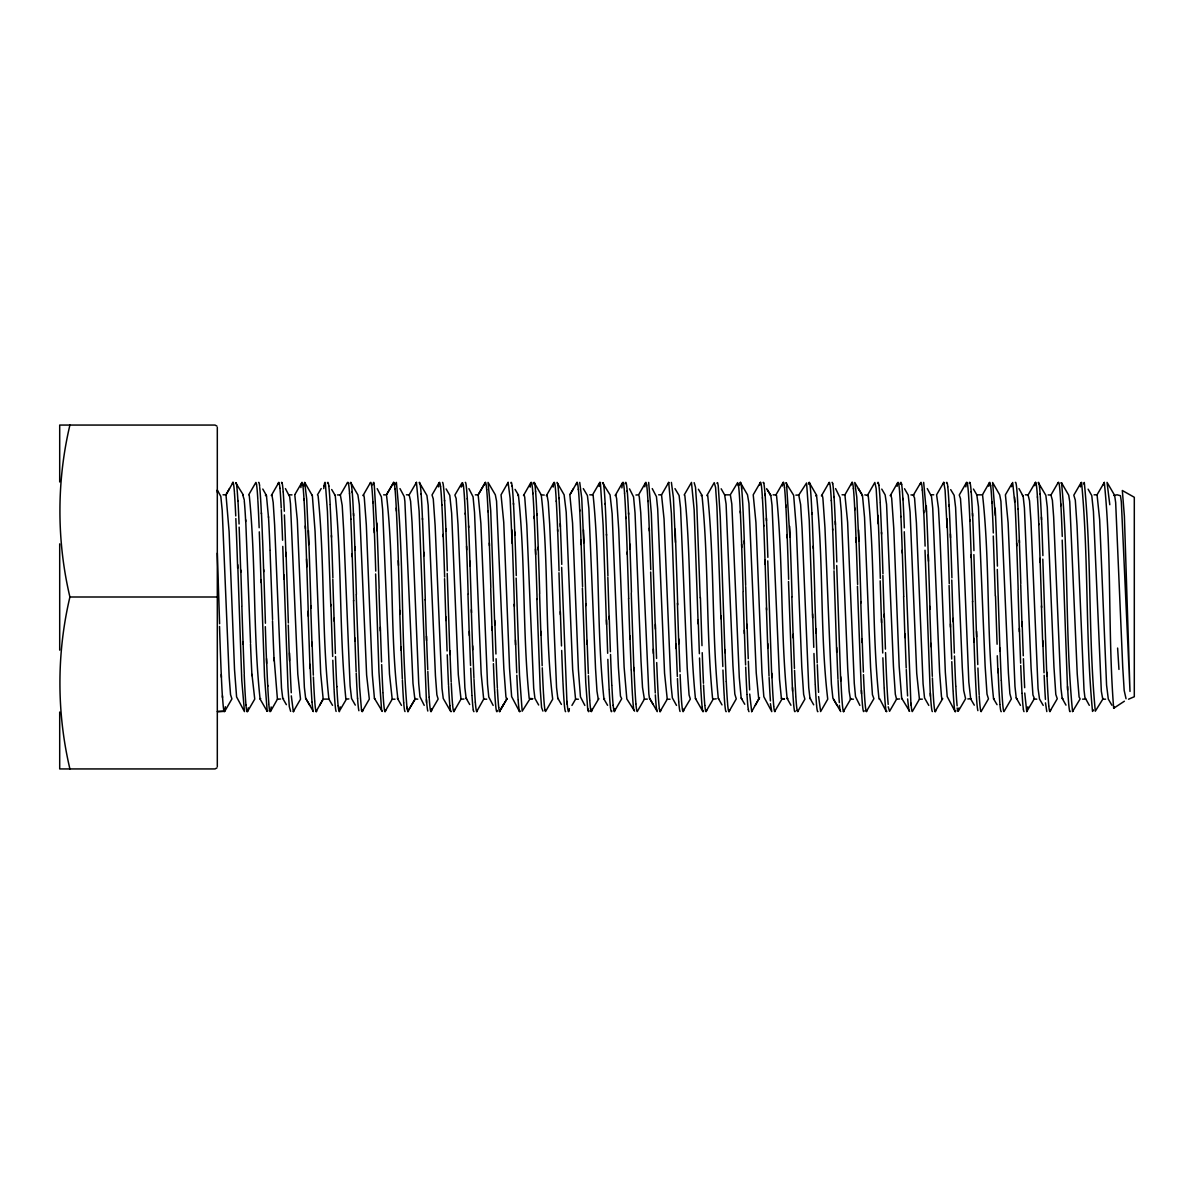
<?xml version="1.0" encoding="UTF-8"?>
<svg xmlns="http://www.w3.org/2000/svg" width="1194" height="1194" viewBox="0 0 1194 1194"><rect width="100%" height="100%" fill="white"/><g stroke="black" fill="none" stroke-linecap="round" stroke-linejoin="round"><path stroke-width="1.5" d="M1027.855 706.788L1026.736 711.579L1024.736 693.027M1011.557 486.674L1012.676 482.495L1014.691 502.047M957.14 707.997L957.812 711.355L958.931 707.997M340.156 706.788L339.484 710.952L346.454 699.072L348.857 698.923M461.272 487.062L462.615 482.734L463.287 486.316M614.97 708.579L614.522 711.131L621.716 698.714L620.462 696.192L618.388 667.207L612.149 513.733L610.074 494.913L602.477 482.645M69.909 425.064C56.596 481.451 56.596 540.613 69.909 597C56.596 653.387 56.596 712.549 69.909 768.936M507.435 484.66L508.107 482.391L510.122 498.331L512.122 543.404M395.707 484.525L396.363 482.376C404.079 557.434 400.766 633.611 407.079 708.923M415.766 484.525L416.437 482.376L419.109 511.062L426.467 702.535M1103.465 484.779L1104.301 482.421C1111.987 557.344 1107.808 633.178 1113.659 708.281L1124.39 701.206M943.081 484.227L943.753 482.376L945.081 490.107L947.096 527.539M749.698 694.072L751.698 711.624L752.369 709.908M668.043 483.898L668.715 482.406L671.386 513.405L676.073 648.581M1113.659 708.281L1114.315 706.893M1083.555 483.898L1084.286 482.466C1091.809 558.374 1088.122 635.223 1095.301 711.191L1103.196 698.55M1060.869 482.928L1061.541 482.794C1068.749 558.777 1065.078 635.611 1072.555 711.534L1073.287 710.117M316.067 711.579L323.171 699.102L320.679 673.222L315.067 531.39L312.365 495.689L304.694 482.376L306.694 499.017L308.709 544.598M755.295 705.415L759.548 697.609L751.698 711.624M468.884 488.63L473.063 496.779L474.525 512.42L481.167 673.7L483.674 699.132L476.675 711.624A114.743 3.492 89.4 0 1 475.331 702.236M274.083 657.894L277.426 699.206L270.59 711.311M247.665 711.296L254.74 699.102L251.964 674.386M982.662 494.42L989.259 482.854M319.649 705.37L323.171 699.102L328.902 699.102L332.544 705.37M217.308 492.256L217.308 490.062L220.815 496.406L222.218 510.435L229.158 676.55L230.546 694.699L231.92 698.893L224.756 711.281L217.308 711.579L224.188 711.266M237.755 564.717L241.77 680.416L244.457 711.594L236.591 696.923L234.517 669.506L229.114 531.703L225.994 494.823L233.084 482.376A114.743 3.478 89.4 0 1 234.412 492.122M226.188 494.435L229.487 488.585M638.969 494.137L645.297 483.152M730.653 494.197L737.638 482.6L738.31 485.809M1111.883 705.236L1108.301 699.057L1106.569 685.117L1099.659 519.763L1097.062 494.779L1104.301 482.421M647.312 699.117L644.372 699.177L637.268 711.52A114.743 3.537 89.5 0 1 635.939 704.161M904.515 488.719L908.201 495.092L910.082 512.136L916.723 673.386L919.425 699.206L912.306 711.594A114.743 3.657 89.8 0 1 910.977 703.176M463.959 699.057L461.003 699.147L453.914 711.445M899.589 698.938L896.56 699.177L889.56 711.311L888.217 706.773M1093.376 709.952L1092.525 711.415C1085.256 635.492 1088.749 558.747 1081.6 482.794M347.514 482.525L340.335 494.928L337.469 494.928M395.035 489.391A114.743 3.657 89.9 0 0 393.677 482.406L386.707 494.376M416.437 482.376L409.154 494.883L410.602 501.226L412.064 522.629L418.721 683.475L419.96 696.744L424.228 705.356M291.306 695.863L293.321 711.609L300.515 699.177L297.799 674.252L290.485 503.689L289.664 496.749L285.426 488.585M439.183 482.57L432.019 494.958L433.273 498.898L435.138 525.614L442.004 688.416L443.243 698.46L450.571 711.251M362.245 711.4L369.319 699.132L366.618 674.998L359.349 504.719L357.887 494.898L350.872 482.794M508.107 482.391L501.047 494.794L503.749 522.345L509.569 668.64L511.644 696.639L519.48 711.534M384.99 711.609L392.199 699.191L389.483 673.983L382.632 509.495L381.379 496.853L377.2 488.659M530.867 482.6L523.494 495.495L524.121 494.928L524.748 497.331L526.823 525.315L533.688 688.237L534.927 698.4L538.658 705.012M407.736 711.564L415.482 698.46L408.408 710.34M570.075 494.45L577.03 482.421A114.743 3.657 89.8 0 1 578.389 489.794M599.791 482.406L592.522 494.913L589.761 494.809M622.537 482.645L615.179 495.555L615.806 494.913L616.641 498.674L618.716 529.27L624.119 667.207L626.82 698.938L634.581 711.146M499.42 711.534L507.166 698.505L506.54 699.072L505.913 696.639L503.838 668.64L496.555 501.092L495.316 494.794L488.047 482.391L490.719 510.629L494.734 625.044M676.505 705.415L672.356 697.908L670.894 683.64L664.043 518.957L661.536 494.809L668.715 482.406M760.399 482.391L753.22 494.794L755.936 522.569L761.966 672.894L763.832 696.714L771.772 711.624L770.428 703.654M783.145 482.436L775.891 494.958L773.115 494.838M660.028 711.624L667.252 699.206L664.551 673.162L657.685 508.868L656.431 496.614L652.237 488.6M859.859 705.4L855.516 696.624L854.262 683.207L847.621 522.285L844.919 494.794L852.068 482.376A114.743 3.672 89.9 0 1 853.426 488.853M727.609 704.057A114.743 3.537 89.5 0 0 728.952 711.624L736.265 698.893L734.817 694.027L732.937 665.774L726.086 504.017L724.624 494.838L721.161 488.794M943.753 482.376L936.603 494.794L938.469 508.256L939.917 534.912L945.335 672.326L947.2 696.535L955.125 711.594M966.498 482.48L959.26 495.017L960.498 498.659L962.588 529.211L968.827 682.132L970.692 698.938L974.304 705.176M843.382 711.609L851.038 698.52L850.412 699.072L849.158 691.296L847.71 668.58L841.263 511.51L840.009 497.674L835.591 488.585M1035.437 482.376L1028.079 494.943L1029.526 500.779L1030.989 521.733L1038.049 688.535L1039.511 699.012L1043.213 705.385M1048.153 494.913L1050.944 495.032L1058.182 482.51M935.066 711.594L942.723 698.565L942.096 699.042L941.469 696.535L939.603 672.326L932.738 508.256L931.484 496.391L927.275 488.585M981.244 711.355L988.453 698.878L987.005 694.132L985.125 666.013L978.468 506.749L976.811 494.838L973.438 489.047M1026.736 711.579L1034.407 698.609L1032.944 694.938L1031.079 667.983L1024.422 508.047L1023.168 496.316L1018.945 488.585M278.59 482.854L271.307 495.54L271.933 494.913L273.187 502.525L274.635 525.091L281.5 688.087L282.739 698.356L286.381 704.684M370.259 482.928L362.991 495.585L363.618 494.898L364.245 497.167L366.319 524.793L372.349 674.998L374.423 698.311L382.304 711.415M461.944 482.988L454.884 495.062L456.138 498.48L458.003 524.509L464.869 687.714L466.123 698.251L469.735 704.535M553.613 483.063L546.359 495.689L546.986 494.868L548.24 502.062L549.688 524.211L556.553 687.52L557.807 698.192L561.404 704.445M431.168 711.012L438.138 699.087L436.885 694.863L435.437 675.729L428.153 505.226L426.915 495.45L419.795 483.286M573.448 488.615L569.851 494.809L572.568 523.121L578.389 669.446L580.463 696.893L584.836 705.415M795.861 495.122L798.756 495.062L806.577 482.988L809.248 520.271L812.592 617.91M706.206 711.191L713.191 699.147L716.236 698.833M897.589 482.779L890.231 495.704L890.858 494.853L891.694 498.346L893.769 528.36L899.172 666.312L901.664 698.192L909.619 711.311M797.876 711.266L804.875 699.162L803.637 694.386L801.756 666.61L796.353 528.658L793.652 495.271L785.831 482.749M1080.928 482.928L1073.809 495.167L1075.301 500.092L1077.048 525.793L1084.003 689.848L1084.883 697.311L1089.301 705.341M1050.168 710.937L1057.272 698.759L1055.809 694.475L1053.944 666.849L1047.287 507.286L1045.84 495.316L1038.78 483.391M301.336 483.48L295.067 494.212M493.152 705.415L488.779 696.983L487.525 684.087L480.883 523.405L478.167 494.823L485.361 482.436A114.743 3.657 89.9 0 1 486.704 489.719M503.674 704.296L500.092 710.445L507.166 698.505M591.776 710.52L598.851 698.565L598.224 699.042L596.97 691.162L595.522 668.341L588.866 508.286L587.418 495.54L583.314 488.615M683.461 710.609L690.326 699.072L689.072 694.968L687.207 668.043L680.55 508.092L679.102 495.495L674.983 488.63M828.651 483.301L821.412 495.868L822.248 495.137L822.875 498.047L824.95 527.509L831.397 684.043L832.86 698.012L837.113 705.356M775.13 710.714L782.219 698.639L784.488 699.057L781.383 698.445L779.518 679.267L772.025 505.181L770.787 495.435L766.667 488.644M920.335 483.391L913.306 495.226L914.559 497.958L916.425 523.076L923.081 683.819L924.544 697.953L928.783 705.385M866.814 710.758L873.904 698.684L872.441 694.729L870.575 667.446L864.546 517.45L862.471 495.391L854.77 482.466L856.77 497.092L858.784 541.225M1012.005 483.48L1005.408 494.809L1008.109 522.793L1014.975 686.55L1016.228 697.893L1020.467 705.385M958.484 710.863L965.588 698.729L963.707 690.52L962.26 667.147L955.603 507.48L954.155 495.346L950.693 489.63M393.02 483.6L386.752 494.286M571.941 705.415L575.568 699.206L572.657 669.446L566.21 512.196L564.12 494.809L556.971 482.421A114.743 3.657 -89.8 0 1 557.643 484.152M321.171 488.585L317.47 494.853L318.097 495.689C324.932 563.24 321.544 631.656 328.902 699.102M478.436 494.346L485.361 482.436A114.743 3.522 -89.5 0 0 484.689 484.674M1072.555 711.534L1080.137 698.923L1079.092 696.997L1077.227 673.789L1069.749 501.719L1068.705 495.167L1061.541 482.794M216.92 767.921L215.01 768.936L59.7 768.936L59.7 712.042M716.907 483.212L717.579 482.6L718.251 485.809L720.251 516.689L724.937 652.67M517.763 495.495L518.39 494.928L515.062 489.376M815.681 495.868L816.517 495.137L809.248 482.54M267.874 710.863L267.202 711.355L260.083 699.042L260.71 698.55M607.582 705.311L603.955 699.042L604.582 698.565M886.202 711.415L879.635 698.684M242.815 495.107L244.263 499.898M701.132 495.6L701.968 495.316C708.848 562.702 705.938 630.88 712.564 698.296L713.191 699.147M971.319 698.729L967.841 698.968M1126.046 698.744L1124.181 690.475L1122.733 667.088L1115.659 502.465L1114.629 495.346L1107.047 482.376L1109.793 504.719M1113.793 495.555L1117.062 494.794L1120.465 495.719L1121.33 501.793L1130.002 691.43L1124.39 516.211L1122.33 490.51L1134.3 497.271L1134.3 696.729L1128.554 699.206M542.912 711.087L541.569 707.49L540.24 689.207L536.882 599.015M861.635 495.51L862.471 495.391L858.352 488.659L859.008 489.719M879.008 698.968C871.844 631.417 875.098 562.986 868.202 495.391L867.366 495.51L874.829 482.466L876.157 488.495L878.172 523.867M277.426 699.206L280.59 698.983M635.924 495.017L638.671 494.853L639.297 496.913L640.76 512.838L648.864 694.147L649.491 698.147L656.67 710.505M235.636 482.749L243.292 494.928M1094.077 494.823L1097.062 494.779M1082.585 699.147L1085.749 699.102M383.647 494.853L386.483 494.838C394.333 562.493 389.751 631.686 397.93 699.191M919.425 699.206L922.335 699.177M1105.569 699.191L1102.778 699.221L1101.331 691.236L1093.435 511.48L1091.764 495.57L1088.107 489.152M475.331 494.838L478.167 494.823M658.67 494.809L661.536 494.809M842.054 494.794L844.919 494.794M930.872 494.794L933.723 494.794M69.909 597L216.92 597M667.252 699.206L670.058 699.221M575.568 699.206L578.389 699.221M392.199 699.191L395.02 699.206M223.039 494.794L225.994 494.823M288.844 494.823L291.978 494.883M483.674 699.132L486.704 699.206M417.781 699.147L414.855 699.087L412.99 683.475L404.87 501.226L404.244 496.555L399.96 488.585M406.408 494.794L409.154 494.883M850.412 699.072L853.411 699.206M724.624 494.838L730.355 494.838L731.818 504.017L739.295 677.625L741.176 698.087L744.757 704.281M1033.78 699.012L1036.765 699.177M1025.392 494.794L1028.079 494.943M910.962 494.913L913.932 495.092M534.225 482.689L541.255 494.868L544.255 495.062M976.811 494.838L982.543 494.838C990.05 562.464 986.378 631.119 993.557 698.803L994.184 698.878M864.799 494.868L868.202 495.391M775.891 494.958L776.518 495.435C783.294 562.852 780.398 631.029 787.115 698.445L787.95 698.639M781.383 698.445L782.219 698.639M798.756 495.062L800.622 504.51L802.084 528.658L808.741 687.669L809.98 698.236L813.696 704.833M282.739 698.356L283.575 698.714M1050.944 495.032L1052.392 500.256L1053.645 516.927L1060.929 687.834L1062.167 698.296L1065.973 705.132M1062.167 698.296L1063.003 698.759M694.162 482.674L695.505 487.286L696.833 506.495L700.191 597.791M290.635 711.355L289.291 706.564L287.963 687.192L283.948 574.792M770.16 494.958L770.787 495.435L767.339 489.809M340.335 494.928L342.2 505.405L343.663 530.196L350.111 685.878L351.558 698.505L355.305 705.117M334.604 494.928L335.23 495.495C341.962 562.911 339.111 631.074 345.827 698.505L346.454 699.072M698.162 623.94L694.147 509.868L691.475 482.421L684.207 494.943L684.834 495.495C691.61 562.896 688.684 631.074 695.43 698.49L696.057 699.072M741.176 698.087L741.996 698.893M592.522 494.913L593.149 495.54C600.06 563.105 596.702 631.536 603.955 699.042M216.92 426.079L215.01 425.064L59.7 425.064L59.7 481.958M1016.228 697.893L1017.049 698.983M374.423 698.311L375.05 699.132M311.738 494.853L312.365 495.689M720.922 618.701L716.907 506.51L715.564 487.286L714.221 482.674L706.863 495.6L707.699 495.316C714.579 562.702 711.669 630.88 718.295 698.296L718.922 699.147M466.123 698.251L466.735 699.147M461.003 699.147L458.302 674.729L451.645 513.301L449.78 495.286L446.123 488.928M809.98 698.236L810.607 699.162M557.807 698.192L558.419 699.162M901.664 698.192L902.291 699.177M896.56 699.177L895.321 694.251L893.44 666.312L886.575 504.331L885.127 494.853L881.769 489.107M1022.348 494.943L1023.168 496.316M294.799 494.853L297.306 520.032L304.366 687.371L305.619 698.147L313.38 711.609A114.743 3.492 89.4 0 1 312.052 702.251M649.491 698.147L653.088 704.356M644.372 699.177L642.506 687.341L641.044 661.67L635.029 512.838L633.566 496.913L629.492 488.839M833.472 699.191L840.695 711.564M993.557 698.803L997.05 704.699M331.693 489.525L335.23 495.495M698.415 489.241L701.968 495.316M740.325 482.391L747.489 494.794L748.951 503.39L756.235 672.894L758.727 699.087M702.848 711.49L695.43 698.49M305.619 698.147L309.798 705.4M262.784 489.047L266.441 495.465L268.501 517.42M397.303 698.087L401.468 705.415M787.115 698.445L790.935 705.251M718.295 698.296L722.012 704.908M671.401 482.421L673.416 497.734L675.416 542.374M579.732 482.406L581.732 498.047L583.747 542.897M923.678 482.376L926.365 512.062M541.255 494.868C549.046 562.523 544.479 631.73 552.688 699.162L545.598 711.475A114.743 3.657 89.8 0 1 544.927 709.758M648.655 482.391L651.327 513.405L655.342 629.029M1046.81 711.579L1045.466 702.863M518.39 494.928C525.629 562.419 522.375 630.835 529.196 698.4L532.882 698.729L529.823 699.117L522.181 711.206L519.509 675.237L516.151 578.075M816.517 495.137C823.845 562.807 819.785 631.73 827.74 699.191L820.636 711.564L818.621 696.58M260.083 699.042C252.889 631.536 256.068 563.135 249.277 495.555L248.65 494.913L255.829 482.495A114.743 3.657 89.8 0 1 256.501 484.286M236.218 482.719L236.785 485.495M267.202 711.355L264.531 676.67L261.188 580.03M786.503 482.973L789.846 536.897M908.947 710.937L907.619 698.923M381.632 710.773L378.961 672.118L375.617 573.971M361.573 710.773L359.573 686.684L356.215 594.836M839.367 705.311L840.039 710.34M600.463 483.898L603.134 525.42L606.477 624.492M325.425 484.227L327.44 511.569L330.783 605.671M587.746 709.758L585.732 682.356L582.388 588.149M374.289 485.182L376.961 530.748M910.962 704.997L904.276 531.763M567.016 704.087L561.658 567.389M1117.614 648.058L1118.957 669.416M930.365 696.251L925.007 550.21M861.441 693.818L857.426 586.284M995.289 515.36L992.617 482.495L999.676 494.809L1000.93 501.316L1008.408 673.103L1009.87 693.624L1011.318 698.983L1003.99 711.594A114.743 3.522 89.5 0 1 1002.647 703.311M245.695 519.778L250.531 642.775M1067.555 690.057L1062.197 540.076M792.517 691.192L788.503 581.493M840.71 681.028L836.696 565.523M1046.825 676.252L1042.81 559.135M771.787 677.58L767.757 560.867M997.288 655.76L997.96 672.729M633.924 670.625L631.253 592.985M270.038 550.464L272.575 619.596M310.037 668.521L308.037 611.253M993.274 536.031L995.274 595.657M1042.795 646.282L1041.452 605.895M999.975 651.058L997.288 569.448M931.036 646.7L929.708 606.328M836.681 652.312L834.009 570.822M767.757 648.058L766.414 607.836M678.774 643.79L677.431 603.134M653.327 653.372L650.64 572.03M587.09 644.282L585.747 603.731M515.465 644.85L514.136 604.298M472.66 649.7L471.317 609.701M449.899 654.581L447.228 573.418M401.035 650.312L399.706 610.388M312.052 646.088L310.709 605.671M1020.721 584.836L1022.049 626.552M1018.034 590.254L1019.363 631.76M973.871 554.613L976.558 636.835M972.528 601.179L973.871 641.999M951.782 579.986L953.125 621.79M949.096 585.448L950.439 627.134M903.604 596.403L904.933 637.566M882.873 575.478L884.202 617.313M880.172 580.836L881.515 622.626M860.784 601.791L862.128 642.566M814.606 591.478L815.95 632.924M791.846 596.836L793.189 637.969M745.683 586.612L747.011 628.253M742.996 592.209L744.325 633.611M628.566 598.284L629.895 639.312M607.836 577.389L609.164 619.208M558.971 572.747L560.314 614.537M539.569 593.582L540.912 634.895M490.704 588.702L492.047 630.253M467.958 594.269L469.302 635.536M444.541 578.702L445.884 620.507M425.139 599.657L426.482 640.581M378.976 589.403L380.304 630.925M353.528 600.328L354.872 641.208M332.798 579.344L334.141 621.149M286.053 552.419L288.351 622.969M263.71 569.732L265.426 623.223M240.8 570.016L241.949 605.761M217.308 553.15L219.606 623.746M217.308 427.362L217.308 766.638M59.7 543.867L59.7 650.133M1080.48 486.883A114.743 3.552 -89.5 0 1 1081.6 482.421M291.276 692.759A114.743 2.463 88.6 0 1 289.545 653.014M293.978 710.355A114.743 3.567 -89.6 0 1 293.321 711.564M300.888 487.57A114.743 3.298 -89.2 0 1 301.336 484.212A114.743 3.657 -89.8 0 1 302.679 484.48M304.022 485.839A114.743 3.463 -89.4 0 1 304.694 482.585M302.679 484.346A114.743 3.537 89.5 0 1 304.037 499.943M304.007 499.062A114.743 2.94 88.9 0 1 305.395 528.479M305.321 525.942A114.743 1.97 88.5 0 1 306.783 566.896M308.44 530.599A114.743 0.97 88.2 0 1 311.007 608.224M306.56 558.986A114.743 0.761 88.2 0 1 308.395 616.417M313.335 675.162A114.743 1.716 88.4 0 1 312.082 642.253M312.007 701.997A114.743 2.851 88.8 0 1 310.097 664.401M314.709 700.744A114.743 2.791 88.8 0 1 313.395 677.013M314.738 701.296A114.743 3.463 89.4 0 0 316.067 711.4A114.743 3.672 -90 0 0 316.738 710.923M323.738 488.6A114.743 3.209 -89.1 0 1 324.081 485.63M324.096 485.988A114.743 3.627 -89.7 0 1 325.44 483.182M327.454 483.122A114.743 3.672 -90 0 1 328.798 486.137M328.783 485.898A114.743 3.463 89.4 0 1 330.156 504.39M330.111 504.823A114.743 2.746 88.8 0 1 331.514 537.166M331.425 535.434A114.743 1.657 88.4 0 1 332.887 577.851M332.663 656.461A114.743 1.09 88.2 0 1 330.917 604.433M335.38 653.431A114.743 0.97 88.2 0 1 334.171 618.223M336.783 686.744A114.743 2.179 88.5 0 1 335.499 656.521M334.081 689.326A114.743 2.284 88.6 0 1 332.798 660.252M338.141 705.908A114.743 3.075 89 0 1 336.827 686.386M335.454 707.833A114.743 3.164 89.1 0 1 334.126 690.281M339.499 711.505A114.743 3.567 89.6 0 1 338.156 705.729M336.126 711.415A114.743 3.642 89.7 0 1 335.469 708.236M350.2 483.466A114.743 3.582 -89.6 0 1 350.872 482.51A114.743 3.642 89.7 0 1 352.215 492.54M347.514 483.152A114.743 3.627 89.7 0 1 349.543 493.435M352.2 491.555A114.743 3.209 89.1 0 1 353.573 515.793M349.499 493.316A114.743 3.179 89.1 0 1 350.902 519.211M353.528 513.405A114.743 2.433 88.6 0 1 354.961 550.255M350.842 519.062A114.743 2.224 88.5 0 1 352.245 556.777M354.827 546.613A114.743 1.254 88.3 0 1 356.394 594.463M352.14 553.628A114.743 1.03 88.2 0 1 353.678 600.791M356.155 671.7A114.743 1.597 88.3 0 1 354.902 637.894M357.528 698.4A114.743 2.687 88.7 0 1 356.215 673.222M358.887 710.728A114.743 3.388 89.3 0 1 357.558 698.177M362.916 709.773A114.743 3.657 -89.8 0 1 361.588 709.624M372.961 484.749A114.743 3.657 -89.8 0 1 374.304 483.958M370.259 483.391A114.743 3.672 -89.9 0 1 371.603 485.585M371.603 485.406A114.743 3.492 89.4 0 1 372.961 502.764M372.931 501.987A114.743 2.836 88.8 0 1 374.319 532.763M376.856 523.047A114.743 1.418 88.3 0 1 379.11 588.343M374.244 528.435A114.743 1.881 88.4 0 1 375.737 571.09M381.558 661.954A114.743 1.254 88.3 0 1 380.349 627.357M382.961 692.55A114.743 2.418 88.6 0 1 381.662 664.58M382.99 693.177A114.743 3.254 89.1 0 0 384.319 709.057A114.743 3.657 89.8 0 0 385.662 710.176M393.005 484.898A114.743 3.507 -89.5 0 1 393.677 482.406M395.005 488.943A114.743 3.328 89.2 0 1 396.408 511.107M396.274 508.062A114.743 2.075 88.5 0 1 398.483 565.434M398.274 560.643A114.743 0.761 88.2 0 1 399.975 614M402.333 678.893A114.743 1.866 88.4 0 1 401.065 646.67M403.691 702.654A114.743 2.881 88.9 0 1 402.393 680.237M405.05 711.579A114.743 3.507 89.5 0 1 403.721 702.893M408.423 711.176A114.743 3.672 90 0 1 407.094 707.266M419.124 482.883A114.743 3.612 -89.7 0 1 419.795 482.854A114.743 3.612 89.7 0 1 421.154 494.271M421.124 493.794A114.743 3.149 89.1 0 1 422.497 519.644M422.452 518.241A114.743 2.254 88.6 0 1 423.87 555.926M423.751 552.106A114.743 1.075 88.2 0 1 425.303 600.075M427.75 669.64A114.743 1.537 88.3 0 1 426.512 636.223M429.124 697.072A114.743 2.627 88.7 0 1 427.84 671.461M429.168 697.356A114.743 3.358 89.3 0 0 430.497 710.49A114.743 3.672 89.9 0 0 431.855 708.684M427.81 711.042A114.743 3.612 89.6 0 1 426.497 699.684M438.511 486.898A114.743 3.418 -89.3 0 1 439.183 482.913A114.743 3.672 -90 0 1 440.526 486.734M442.541 482.376A114.743 3.522 89.5 0 1 444.586 500.987M440.511 486.465A114.743 3.433 89.4 0 1 441.884 505.346M444.541 500.286A114.743 2.895 88.9 0 1 445.959 530.927M441.855 504.569A114.743 2.746 88.8 0 1 443.243 536.703M445.855 528.748A114.743 1.881 88.4 0 1 447.332 570.866M443.168 534.449A114.743 1.687 88.4 0 1 444.631 577.015M447.078 650.954A114.743 0.91 88.2 0 1 445.929 616.82M451.198 682.013A114.743 1.985 88.5 0 1 449.929 650.67M448.511 685.102A114.743 2.119 88.5 0 1 447.243 654.805M452.571 704.385A114.743 2.97 88.9 0 1 451.257 683.341M449.869 705.669A114.743 3.045 89 0 1 448.571 685.908M452.586 704.624A114.743 3.552 89.5 0 0 453.929 711.609A114.743 3.657 -89.8 0 0 454.601 709.355M451.242 711.505A114.743 3.567 89.6 0 1 449.899 705.684M465.302 482.391A114.743 3.657 -89.8 0 1 465.973 484.107A114.743 3.552 89.5 0 1 467.317 499.092M463.257 484.525A114.743 3.269 89.2 0 1 465.332 514.405M467.287 498.57A114.743 2.97 88.9 0 1 468.675 527.524M465.257 513.092A114.743 2.433 88.6 0 1 466.705 549.837M468.615 525.912A114.743 1.985 88.5 0 1 470.048 565.911M466.57 546.195A114.743 1.269 88.3 0 1 468.138 593.791M469.899 561.076A114.743 0.746 88.2 0 1 471.54 612.597M470.555 665.521A114.743 1.388 88.3 0 1 469.332 631.492M473.943 678.147A114.743 1.851 88.4 0 1 472.675 645.85M471.943 694.983A114.743 2.522 88.7 0 1 470.66 668.162M475.316 702.087A114.743 2.851 88.8 0 1 474.003 679.341M473.302 709.967A114.743 3.313 89.2 0 1 471.988 695.639M473.988 711.609A114.743 3.672 89.9 0 1 473.317 710.012M477.346 710.534A114.743 3.672 -89.9 0 1 476.675 711.505M486.689 489.51A114.743 3.313 89.2 0 1 488.062 511.793M488.018 510.823A114.743 2.522 88.7 0 1 489.421 545.688M489.331 543.061A114.743 1.388 88.3 0 1 490.824 587.776M495.943 653.984A114.743 1.015 88.2 0 1 494.794 620.432M493.301 661.192A114.743 1.239 88.3 0 1 492.077 626.626M497.376 688.087A114.743 2.239 88.5 0 1 496.092 658.73M494.689 691.833A114.743 2.388 88.6 0 1 493.406 663.685M498.734 707.385A114.743 3.134 89 0 1 497.42 689.326M494.734 692.356A114.743 3.224 89.1 0 0 496.047 708.714A114.743 3.642 89.8 0 0 497.405 710.445M500.092 711.027A114.743 3.612 89.7 0 1 498.749 707.579M510.808 483.048A114.743 3.672 -90 0 1 512.151 486.301M512.136 486.018A114.743 3.448 89.4 0 1 513.51 504.465M513.465 503.196A114.743 2.791 88.8 0 1 514.883 535.24M514.778 531.927A114.743 1.761 88.4 0 1 516.286 575.612M511.868 529.823A114.743 1.015 88.2 0 1 514.42 606.358M516.733 672.789A114.743 1.657 88.4 0 1 515.509 640.044M518.121 699.565A114.743 2.731 88.8 0 1 516.823 675.252M519.48 711.206A114.743 3.433 89.3 0 1 518.151 700.162M520.166 711.042A114.743 3.672 -90 0 1 519.48 711.236M530.196 487.137A114.743 3.597 -89.6 0 1 531.539 482.734M533.554 483.868A114.743 3.552 -89.5 0 1 534.225 482.406A114.743 3.657 89.8 0 1 535.584 491.391M531.524 482.674A114.743 3.627 89.7 0 1 532.897 493.659M535.554 491.137A114.743 3.254 89.1 0 1 536.942 514.972M532.867 493.003A114.743 3.164 89.1 0 1 534.255 518.524M536.882 513.913A114.743 2.403 88.6 0 1 538.3 550.091M534.181 516.48A114.743 2.313 88.6 0 1 535.628 554.464M538.196 547.18A114.743 1.254 88.3 0 1 539.703 593.134M535.479 549.061A114.743 1.149 88.3 0 1 537.106 599.448M542.18 665.745A114.743 1.388 88.3 0 1 540.942 631.372M543.568 694.789A114.743 2.522 88.7 0 1 542.27 667.819M544.927 709.803A114.743 3.313 89.2 0 1 543.598 695.207M553.165 487.077A114.743 3.328 -89.2 0 1 553.613 483.913M553.613 483.824A114.743 3.672 -89.9 0 1 554.971 484.928A114.743 3.507 89.5 0 1 556.314 501.495M557.643 483.898A114.743 3.552 89.5 0 1 559.001 498.585M558.971 497.898A114.743 2.985 88.9 0 1 560.359 526.673M556.285 500.928A114.743 2.881 88.9 0 1 557.673 531.33M560.284 523.703A114.743 2.045 88.5 0 1 561.762 564.374M557.613 529.569A114.743 1.866 88.4 0 1 559.046 570.762M561.508 645.939A114.743 0.746 88.2 0 1 560.359 611.641M562.941 681.968A114.743 1.985 88.5 0 1 561.673 650.461M563.001 682.968A114.743 2.955 88.9 0 0 564.299 704.176A114.743 3.537 89.5 0 0 565.658 711.624M569.031 710.743A114.743 3.627 89.7 0 1 567.031 701.43M569.359 708.594A114.743 3.582 -89.6 0 1 569.016 710.534M576.374 484.57A114.743 3.522 -89.5 0 1 577.03 482.391M578.374 489.092A114.743 3.328 89.2 0 1 579.747 511.107M579.702 509.659A114.743 2.552 88.7 0 1 581.12 544.583M583.508 529.942A114.743 1.045 88.2 0 1 586.03 605.522M581 540.151A114.743 1.478 88.3 0 1 582.553 586.687M588.358 673.655A114.743 1.657 88.4 0 1 587.105 640.477M589.746 699.982A114.743 2.746 88.8 0 1 588.433 675.714M591.105 711.281A114.743 3.448 89.4 0 1 589.761 700.52M589.09 710.654A114.743 3.672 -89.9 0 1 587.761 708.46M592.224 708.699A114.743 3.672 -90 0 1 591.105 711.236M599.134 486.48A114.743 3.612 -89.7 0 1 600.463 482.958M603.149 482.615A114.743 3.463 89.4 0 1 605.179 504.226M605.134 503.525A114.743 2.776 88.8 0 1 606.537 535.315M606.477 534.255A114.743 1.716 88.4 0 1 607.91 575.971M610.403 651.745A114.743 0.91 88.2 0 1 609.209 616.462M607.671 653.282A114.743 0.985 88.2 0 1 606.537 619.85M611.806 685.072A114.743 2.119 88.5 0 1 610.537 654.461M609.119 688.848A114.743 2.269 88.6 0 1 607.836 659.357M613.179 705.535A114.743 3.03 89 0 1 611.865 685.55M610.492 707.549A114.743 3.149 89.1 0 1 609.164 689.595M614.537 711.564A114.743 3.567 89.6 0 1 613.194 705.296M611.835 710.967A114.743 3.627 89.7 0 1 610.492 707.743M621.88 487.913A114.743 3.582 -89.6 0 1 623.223 482.555M625.238 483.689A114.743 3.567 -89.6 0 1 625.91 482.451A114.743 3.642 89.8 0 1 627.253 491.809M623.208 482.6A114.743 3.627 89.7 0 1 624.566 493.212M627.238 490.719A114.743 3.254 89.1 0 1 628.611 514.286M624.537 493.107A114.743 3.179 89.1 0 1 625.925 518.494M628.566 512.853A114.743 2.448 88.6 0 1 629.984 549.091M625.865 517.077A114.743 2.298 88.6 0 1 627.298 554.494M629.85 544.016A114.743 1.298 88.3 0 1 631.447 592.209M627.178 552.046A114.743 1.075 88.2 0 1 628.686 598.448M631.178 669.744A114.743 1.537 88.3 0 1 629.925 635.805M635.924 703.744A114.743 2.94 88.9 0 1 633.969 667.491M632.536 696.236A114.743 2.582 88.7 0 1 631.253 670.267M633.91 710.311A114.743 3.358 89.2 0 1 632.581 696.759M644.85 486.824A114.743 3.328 -89.2 0 1 645.282 483.764M645.297 483.645A114.743 3.672 -89.9 0 1 646.641 485.152M646.626 484.913A114.743 3.507 89.5 0 1 647.984 501.495M647.954 500.779A114.743 2.881 88.9 0 1 649.342 530.972M649.282 528.151A114.743 1.895 88.4 0 1 650.745 569.628M656.566 658.476A114.743 1.149 88.3 0 1 655.387 624.566M655.282 692.968A114.743 2.418 88.6 0 1 653.387 649.148M657.984 690.998A114.743 2.343 88.6 0 1 656.7 662.551M659.342 708.579A114.743 3.209 89.1 0 1 658.028 691.998M656.655 709.684A114.743 3.298 89.2 0 1 655.342 694.863M660.7 710.46A114.743 3.642 89.8 0 1 659.357 708.714M657.342 711.624A114.743 3.657 89.8 0 1 656.67 709.788M675.177 529.166A114.743 1.06 88.2 0 1 677.699 604.806M680.028 671.744A114.743 1.627 88.4 0 1 678.804 638.924M677.356 676.491A114.743 1.776 88.4 0 1 676.102 644.163M681.416 699.162A114.743 2.701 88.8 0 1 680.117 674.565M678.729 701.669A114.743 2.836 88.8 0 1 677.431 678.61M681.446 699.654A114.743 3.433 89.3 0 0 682.774 711.102A114.743 3.672 90 0 0 683.908 708.967M680.087 711.505A114.743 3.492 89.4 0 1 678.759 702.117M701.997 645.655A114.743 0.791 88.2 0 1 700.415 597.612M699.371 653.685A114.743 1 88.2 0 1 698.206 619.761M703.475 683.252A114.743 2.045 88.5 0 1 702.221 652.685M700.803 687.61A114.743 2.209 88.5 0 1 699.52 657.998M704.848 705.251A114.743 3.015 89 0 1 703.55 685.058M702.162 707.027A114.743 3.119 89 0 1 700.848 688.565M704.878 705.624A114.743 3.567 89.6 0 0 706.206 711.52A114.743 3.642 -89.8 0 0 706.654 710.042M703.52 711.131A114.743 3.612 89.7 0 1 702.176 707.281M722.818 666.536A114.743 1.433 88.3 0 1 721.057 615.791M726.236 681.461A114.743 1.955 88.4 0 1 724.952 649.581M724.236 696.087A114.743 2.567 88.7 0 1 722.937 670.028M727.594 703.445A114.743 2.925 88.9 0 1 726.28 681.699M724.265 697.027A114.743 3.358 89.2 0 0 725.594 710.4A114.743 3.672 89.9 0 0 726.28 711.52M729.624 709.833A114.743 3.657 -89.8 0 1 728.952 711.624M739.668 485.048A114.743 3.672 89.9 0 1 741.683 488.868M738.295 484.197A114.743 3.298 89.2 0 1 740.37 513.062M741.653 488.525A114.743 3.343 89.2 0 1 743.041 509.942A114.743 2.567 88.7 0 1 744.384 544.121M740.295 511.062A114.743 2.507 88.7 0 1 741.743 547.389M745.593 664.954A114.743 1.358 88.3 0 1 744.369 630.313M744.19 540.837A114.743 1.358 88.3 0 1 745.668 585.344M741.608 544.255A114.743 1.343 88.3 0 1 743.161 591.418M748.25 658.715A114.743 1.179 88.3 0 1 747.056 624.343M749.653 689.908A114.743 2.313 88.6 0 1 748.369 661.252M746.981 694.371A114.743 2.492 88.6 0 1 745.683 667.103M748.339 709.714A114.743 3.298 89.2 0 1 747.011 694.878M749.026 711.624A114.743 3.657 89.8 0 1 748.354 709.579M759.727 485.107A114.743 3.642 -89.8 0 1 761.071 483.689A114.743 3.567 89.6 0 1 762.429 498.122M763.085 482.674A114.743 3.627 -89.7 0 1 763.757 483.122M763.742 483.077A114.743 3.597 89.6 0 1 765.1 495.555M765.07 494.212A114.743 3.104 89 0 1 766.473 520.748M762.399 497.749A114.743 3 88.9 0 1 763.772 526.151M766.399 518.286A114.743 2.254 88.5 0 1 767.861 557.344M763.727 525.166A114.743 2.015 88.5 0 1 765.13 564.404M765.011 559.807A114.743 0.806 88.2 0 1 766.623 610M769.026 676.028A114.743 1.776 88.4 0 1 767.787 643.611M773.772 706.176A114.743 3.06 89 0 1 771.831 673.297M770.414 700.893A114.743 2.806 88.8 0 1 769.115 677.446M775.13 711.296A114.743 3.597 89.6 0 1 773.787 706.714M782.473 485.943A114.743 3.463 -89.4 0 1 783.145 482.615A114.743 3.672 90 0 1 784.503 487.525M784.473 487.197A114.743 3.403 89.3 0 1 785.846 507.017M785.801 504.838A114.743 2.731 88.8 0 1 787.234 537.957M789.667 526.405A114.743 1.224 88.3 0 1 792.055 596.791M787.115 534.599A114.743 1.657 88.4 0 1 788.637 579.299M794.458 668.416A114.743 1.478 88.3 0 1 793.219 634.342M795.846 696.535A114.743 2.597 88.7 0 1 794.547 670.401M794.517 710.803A114.743 3.388 89.3 0 1 792.562 687.55M797.204 710.534A114.743 3.373 89.3 0 1 795.876 697.415M797.876 711.52A114.743 3.672 89.9 0 1 797.204 710.475M795.189 711.311A114.743 3.672 90 0 1 794.517 710.937M808.577 484.167A114.743 3.537 -89.5 0 1 809.248 482.376A114.743 3.657 89.8 0 1 810.607 490.764A114.743 3.269 89.2 0 1 811.95 514.107M811.92 512.927A114.743 2.433 88.6 0 1 813.323 548.449M813.233 546.165A114.743 1.298 88.3 0 1 814.711 590.911M813.771 647.342A114.743 0.806 88.2 0 1 812.651 614M817.189 662.894A114.743 1.298 88.3 0 1 815.98 628.775M815.233 684.356A114.743 2.089 88.5 0 1 813.95 653.506M818.577 692.341A114.743 2.433 88.6 0 1 817.308 664.73M816.592 705.266A114.743 3.015 88.9 0 1 815.278 684.998M817.95 711.505A114.743 3.582 89.6 0 1 816.606 705.729M828.651 484.092A114.743 3.657 -89.8 0 1 829.994 484.6A114.743 3.522 89.5 0 1 831.352 500.823M832.009 482.421A114.743 3.657 -89.8 0 1 832.681 483.779M832.666 483.555A114.743 3.567 89.6 0 1 834.039 497.495M834.009 496.54A114.743 3.045 89 0 1 835.397 524.659M831.322 500.271A114.743 2.91 88.9 0 1 832.711 530.106M835.322 521.42A114.743 2.119 88.5 0 1 836.8 561.971M832.651 528.912A114.743 1.881 88.4 0 1 834.069 569.18M837.964 679.147A114.743 1.895 88.4 0 1 836.71 647.521M840.755 676.819A114.743 3.149 89.1 0 0 842.695 707.579A114.743 3.612 89.7 0 0 844.054 710.967M839.337 702.594A114.743 2.895 88.9 0 1 838.039 680.371M851.412 484.868A114.743 3.522 -89.5 0 1 852.068 482.406M853.411 488.54A114.743 3.343 89.2 0 1 854.785 509.942M854.725 507.748A114.743 2.612 88.7 0 1 856.158 542.27M858.576 529.912A114.743 1.06 88.2 0 1 861.008 602.88M856.038 537.942A114.743 1.537 88.3 0 1 857.605 584.463M863.396 672.058A114.743 1.612 88.4 0 1 862.158 638.671M863.471 674.64A114.743 2.716 88.8 0 0 864.784 699.356A114.743 3.418 89.3 0 0 866.143 711.072M861.471 690.266A114.743 3.433 89.4 0 0 863.441 711.266A114.743 3.672 -89.9 0 0 864.128 710.743M866.814 711.191A114.743 3.672 90 0 1 866.143 711.102M877.515 483.51A114.743 3.672 -89.9 0 1 878.874 485.406M878.844 485.077A114.743 3.507 89.4 0 1 880.232 502.226M880.187 502.838A114.743 2.821 88.8 0 1 881.575 534.046M878.053 515.39A114.743 1.716 88.4 0 1 880.336 578.418M881.5 532.211A114.743 1.761 88.4 0 1 882.948 573.792M885.426 649.088A114.743 0.851 88.2 0 1 884.261 614.343M882.724 652.984A114.743 0.97 88.2 0 1 881.56 618.776M885.56 652.596A114.743 2.06 88.5 0 0 886.844 683.55A114.743 3 88.9 0 0 888.202 704.4M884.157 687.714A114.743 2.224 88.5 0 1 882.873 657.804M885.53 707.012A114.743 3.119 89 0 1 884.202 688.46M886.873 711.176A114.743 3.612 89.7 0 1 885.53 707.176M897.142 486.301A114.743 3.567 -89.6 0 1 898.246 482.495A114.743 3.642 89.8 0 1 899.604 491.838M900.261 484.122A114.743 3.657 -89.8 0 1 901.604 484.54M901.589 484.197A114.743 3.537 89.5 0 1 902.962 499.644M899.575 491.988A114.743 3.224 89.1 0 1 900.963 516.674M902.918 498.361A114.743 2.97 88.9 0 1 904.336 527.882M900.903 516.45A114.743 2.313 88.6 0 1 902.321 553.15M902.216 550.195A114.743 1.164 88.3 0 1 903.724 596.328M906.201 667.983A114.743 1.478 88.3 0 1 904.977 633.91M907.589 695.923A114.743 2.567 88.7 0 1 906.291 669.595M920.32 484.51A114.743 3.522 -89.5 0 1 920.992 482.376A114.743 3.657 89.8 0 1 922.35 490.256M922.32 489.898A114.743 3.284 89.2 0 1 923.708 512.763M926.29 505.659A114.743 2.149 88.5 0 1 928.469 561.255M923.649 510.151A114.743 2.522 88.7 0 1 925.096 546.106M928.26 554.703A114.743 0.94 88.2 0 1 930.007 609.149M932.335 676.341A114.743 1.776 88.4 0 1 931.066 643.387M932.395 677.968A114.743 2.821 88.8 0 0 933.708 701.4A114.743 3.478 89.4 0 0 935.051 711.43A114.743 3.672 -89.9 0 0 935.738 710.743M932.38 711.579A114.743 3.507 89.5 0 1 930.395 693.296M946.439 482.898A114.743 3.672 -90 0 1 947.782 486.719M947.767 486.928A114.743 3.433 89.3 0 1 949.14 506.375M949.096 505.077A114.743 2.701 88.8 0 1 950.499 537.613M946.976 518.718A114.743 1.582 88.3 0 1 949.26 583.612M950.409 534.002A114.743 1.716 88.4 0 1 951.916 577.836M954.349 653.043A114.743 0.97 88.2 0 1 953.17 618.388M951.693 659.013A114.743 1.149 88.3 0 1 950.469 623.955M955.752 686.057A114.743 2.164 88.5 0 1 954.484 656.013M953.081 690.565A114.743 2.328 88.6 0 1 951.797 661.685M957.125 705.878A114.743 3.06 89 0 1 955.812 686.356M953.125 691.43A114.743 3.209 89.1 0 0 954.454 708.37A114.743 3.642 89.7 0 0 955.797 710.699M965.842 486.839A114.743 3.612 -89.7 0 1 967.185 482.824A114.743 3.612 89.7 0 1 968.528 494.629A114.743 3.104 89 0 1 969.886 520.987M969.2 483.286A114.743 3.597 -89.6 0 1 969.856 482.585M969.856 482.48A114.743 3.642 89.7 0 1 971.215 492.167M971.185 491.644A114.743 3.239 89.1 0 1 972.573 516.092M972.513 513.375A114.743 2.403 88.6 0 1 973.961 550.658M969.826 519.718A114.743 2.209 88.5 0 1 971.244 557.613M971.14 554.852A114.743 0.985 88.2 0 1 972.662 601.731M977.782 664.565A114.743 1.388 88.3 0 1 976.602 631.417M975.14 671.789A114.743 1.612 88.4 0 1 973.901 638.268M979.184 694.669A114.743 2.507 88.7 0 1 977.916 668.028M975.229 672.715A114.743 2.657 88.7 0 0 976.513 697.908A114.743 3.373 89.3 0 0 977.871 710.639M980.558 710.042A114.743 3.328 89.2 0 1 979.229 695.923M981.244 711.579A114.743 3.672 89.9 0 1 980.572 710.251M988.811 486.286A114.743 3.358 -89.3 0 1 989.244 483.466M989.259 483.286A114.743 3.672 -89.9 0 1 990.602 485.764M990.587 485.465A114.743 3.478 89.4 0 1 991.96 502.972M991.915 501.883A114.743 2.836 88.8 0 1 993.318 532.957M995.199 508.226A114.743 2.03 88.5 0 1 997.423 566.09M997.094 644.238A114.743 0.746 88.2 0 1 995.512 595.955M1001.273 680.267A114.743 1.91 88.4 0 1 999.99 648.043M999.945 704.326A114.743 2.97 88.9 0 1 998.005 668.938M1002.632 702.714A114.743 2.895 88.9 0 1 1001.318 680.431M1001.303 711.594A114.743 3.552 89.5 0 1 999.96 704.923M1015.363 482.495A114.743 3.672 89.9 0 1 1016.721 488.421A114.743 3.358 89.3 0 1 1018.064 509.39M1014.631 497.405A114.743 2.537 88.7 0 1 1016.766 545.852M1018.034 508.898A114.743 2.597 88.7 0 1 1019.422 542.628M1019.348 540.166A114.743 1.492 88.3 0 1 1020.81 583.702M1016.646 543.195A114.743 1.388 88.3 0 1 1018.169 589.299M1023.273 655.775A114.743 1.104 88.3 0 1 1022.109 622.029M1020.631 663.207A114.743 1.284 88.3 0 1 1019.392 628.447M1024.676 687.699A114.743 2.224 88.5 0 1 1023.422 658.73M1022.019 693.281A114.743 2.463 88.6 0 1 1020.721 665.551M1023.377 709.146A114.743 3.254 89.1 0 1 1022.049 693.43M1024.049 711.609A114.743 3.657 89.8 0 1 1023.377 709.34M1034.765 485.689A114.743 3.627 -89.7 0 1 1036.108 483.316M1038.123 482.943A114.743 3.612 -89.7 0 1 1038.795 482.809A114.743 3.627 89.7 0 1 1040.153 494.286M1036.093 483.525A114.743 3.582 89.6 0 1 1037.452 497.286M1040.108 493.659A114.743 3.149 89 0 1 1041.511 519.674M1037.422 496.853A114.743 3.03 89 0 1 1038.81 524.673M1041.437 517.092A114.743 2.284 88.6 0 1 1042.899 555.613M1038.75 523.644A114.743 2.06 88.5 0 1 1040.168 562.464M1040.049 558.359A114.743 0.866 88.2 0 1 1041.631 607.477M1044.034 672.819A114.743 1.672 88.4 0 1 1042.825 640.626M1048.81 705.744A114.743 3.045 89 0 1 1046.869 672.192M1045.437 699.415A114.743 2.731 88.8 0 1 1044.153 675.267M1048.825 706.281A114.743 3.582 89.6 0 0 1050.168 711.4A114.743 3.627 -89.7 0 0 1050.616 709.654M1058.182 482.928A114.743 3.672 -90 0 1 1059.541 486.645A114.743 3.433 89.3 0 1 1060.884 505.689M1060.839 503.972A114.743 2.746 88.8 0 1 1062.257 536.464M289.515 660.476A114.743 1.791 88.4 0 1 288.276 625.044M282.769 546.389A114.743 0.821 88.2 0 1 283.873 579.224M284.396 514.913A114.743 1.97 88.5 0 1 285.978 556.419M281.306 509.674A114.743 2.075 88.5 0 1 282.575 540.21M283.202 492.137A114.743 2.91 88.9 0 1 284.336 511.256M279.933 488.271A114.743 3.045 89 0 1 281.247 508.107M282.053 482.869A114.743 3.478 89.4 0 1 283.187 491.734M279.918 488.033A114.743 3.582 89.6 0 0 278.59 482.54A114.743 3.642 -89.7 0 0 278.142 484.152M281.471 482.48A114.743 3.672 89.9 0 1 282.053 483.137M271.157 706.938A114.743 3.433 -89.4 0 1 270.59 710.669M270.59 710.758A114.743 3.642 89.8 0 1 268.859 704.535M268.874 703.729A114.743 3.313 89.2 0 1 267.71 685.222M267.74 686.326A114.743 2.642 88.7 0 1 266.546 658.625M266.62 663.401A114.743 1.821 88.4 0 1 265.322 626.671M259.292 531.852A114.743 1.284 88.3 0 1 261.038 582.568M262.62 540.389A114.743 1.06 88.2 0 1 263.695 571.702M261.456 512.927A114.743 2.089 88.5 0 1 262.546 539.837M257.874 500.525A114.743 2.463 88.6 0 1 259.158 527.748M259.725 487.51A114.743 3.149 89.1 0 1 261.382 513.733M256.516 484.436A114.743 3.284 89.2 0 1 257.829 499.45M258.561 482.54A114.743 3.612 89.7 0 1 259.695 486.271M248.248 707.788A114.743 3.612 -89.7 0 1 247.098 711.445M247.098 711.594A114.743 3.642 89.8 0 1 245.934 704.938M245.964 704.908A114.743 3.075 89 0 1 244.203 674.222M244.248 673.237A114.743 2.224 88.5 0 1 243.069 641.999M243.113 644.297A114.743 1.209 88.3 0 1 241.875 606.522M239.143 527.136A114.743 1.522 88.3 0 1 240.725 572.239M235.83 518.524A114.743 1.746 88.4 0 1 237.651 568.254M237.949 500.555A114.743 2.552 88.7 0 1 239.069 523.987M234.442 492.749A114.743 2.806 88.8 0 1 235.74 515.942M236.8 486.555A114.743 3.224 89.1 0 1 237.934 501.226M232.397 483.466A114.743 3.672 -89.9 0 1 233.084 482.495M225.338 706.729A114.743 3.403 -89.3 0 1 224.756 710.579M224.756 711.012A114.743 3.672 -89.9 0 1 223.606 709.057M223.606 709.012A114.743 3.507 89.5 0 1 222.457 695.803M222.472 697.594A114.743 3.045 89 0 1 221.278 674.58M221.383 677.297A114.743 1.851 88.4 0 1 219.517 626.447M1069.555 710.594A114.743 3.358 89.3 0 1 1067.585 686.475M1070.227 711.4A114.743 3.672 89.9 0 1 1069.555 710.803M274.113 660.894A102.162 1.672 88.2 0 1 272.516 620.925M268.486 516.674A102.177 2.254 88.4 0 1 270.038 549.822M265.411 495.331A102.341 3.642 -89.8 0 1 266.426 496.435M251.979 675.714A102.132 2.358 88.4 0 1 250.501 643.82M244.263 500.883A102.565 3.239 89 0 1 245.68 521.42"/></g></svg>
